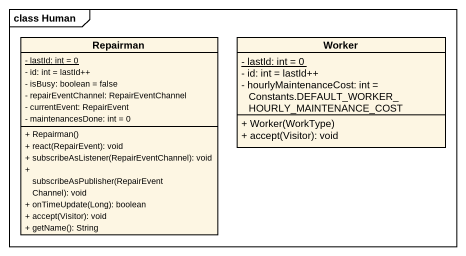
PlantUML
@startuml
mainframe class Human
hide circle
hide empty members
skinparam classAttributeIconSize 0
class Repairman {
  {static} - lastId: int = 0
  - id: int = lastId++
  - isBusy: boolean = false
  - repairEventChannel: RepairEventChannel
  - currentEvent: RepairEvent
  - maintenancesDone: int = 0
  + Repairman()
  + react(RepairEvent): void
  + subscribeAsListener(RepairEventChannel): void
  + subscribeAsPublisher(RepairEventChannel): void
  + onTimeUpdate(Long): boolean
  + accept(Visitor): void
  + getName(): String
}
class Worker {
  {static} - lastId: int = 0
  - id: int = lastId++
  - hourlyMaintenanceCost: int = Constants.DEFAULT_WORKER_HOURLY_MAINTENANCE_COST
  + Worker(WorkType)
  + accept(Visitor): void
}
@enduml
